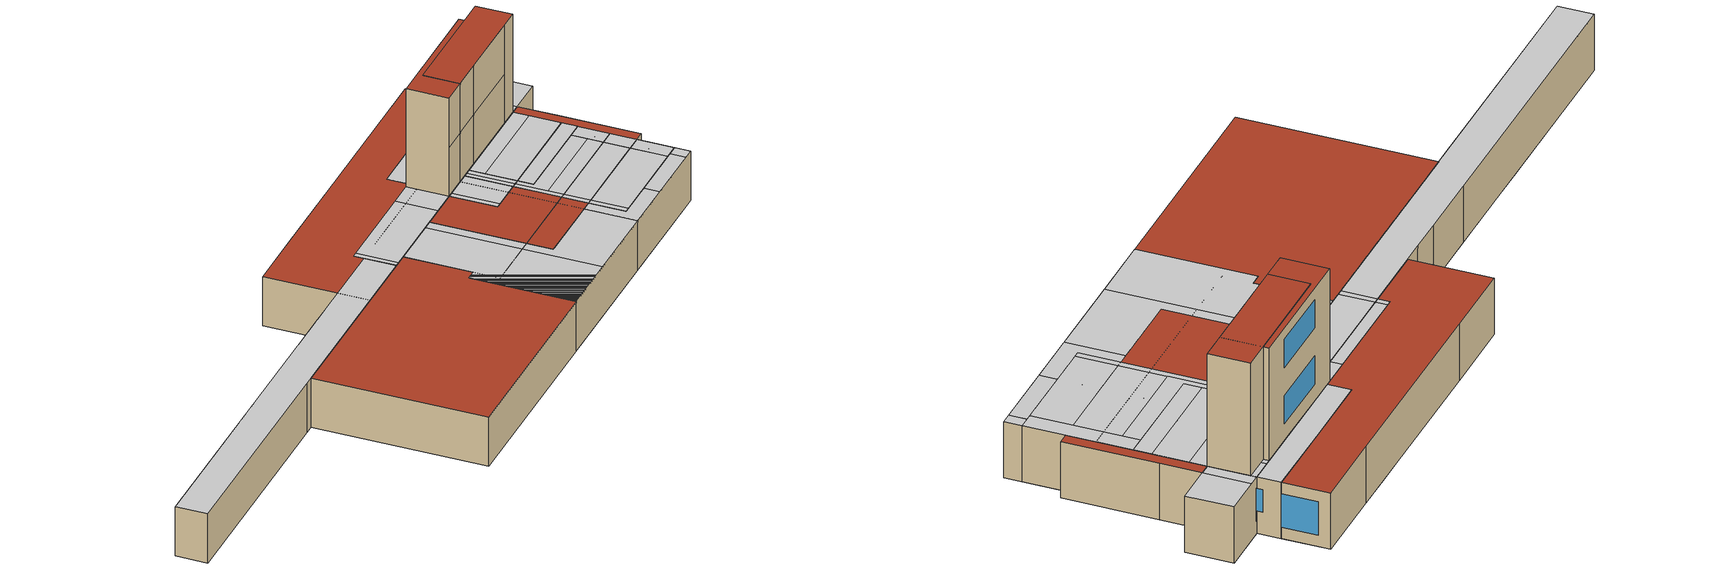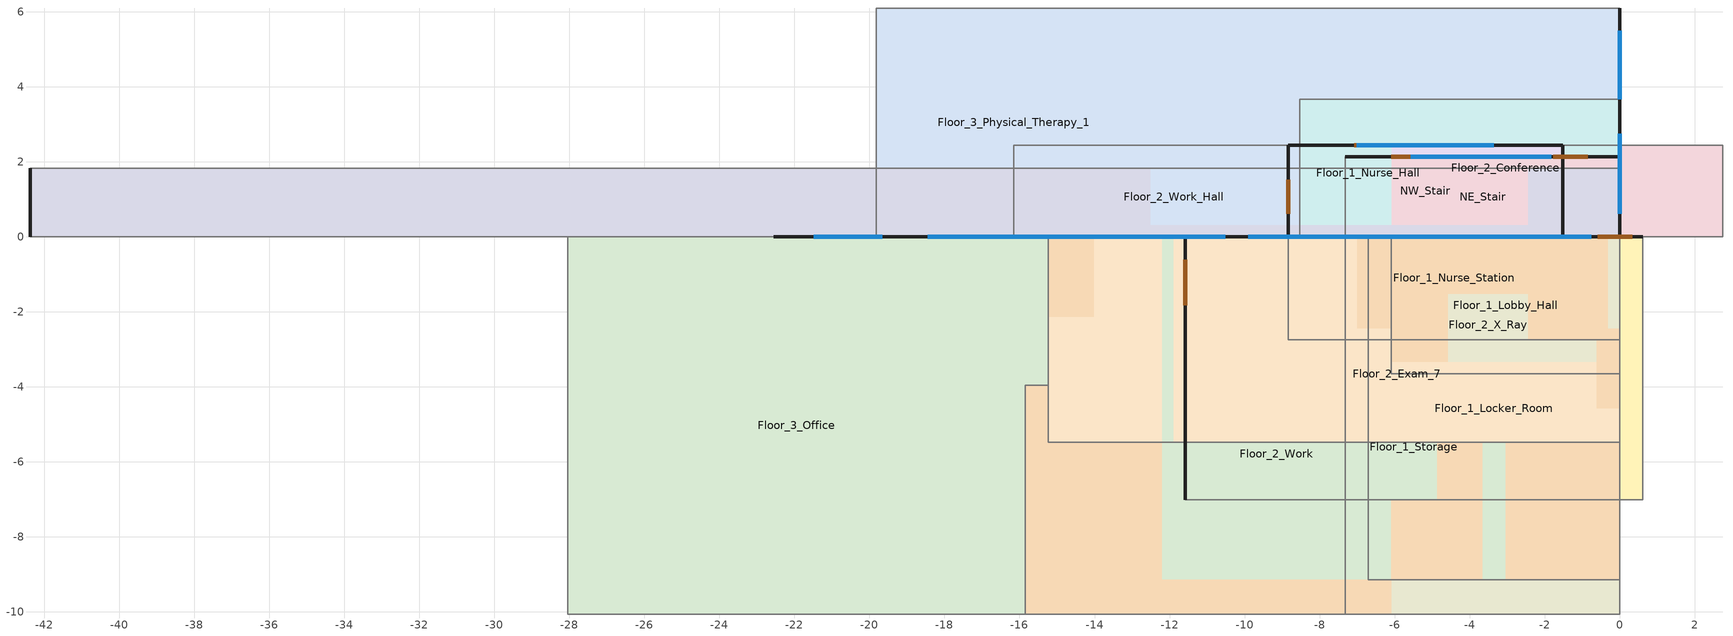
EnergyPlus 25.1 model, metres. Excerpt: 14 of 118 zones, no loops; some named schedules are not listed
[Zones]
Floor_1_Lobby_Hall
 floor adiabatic (IntFloor): 0,0 0,-3.66 -6.1,-3.66 -6.1,0 z0
 wall to Floor_1_Cafe (IntWall_MetalFramed): -6.1,-3.66 0,-3.66 z0:3.05
 wall to Floor_1_Reception (IntWall_MetalFramed): 0,-3.66 0,0 z0:3.05
 wall to Floor_1_MRI_Room (IntWall_MetalFramed): 0,0 -6.1,0 z0:3.05
 wall to Floor_1_Lobby (IntWall_MetalFramed): -6.1,0 -6.1,-3.66 z0:3.05
 ceiling to Floor_2_Reception (IntFloor Reversed): 0,-3.66 0,-2.74 -6.1,-2.74 -6.1,-3.66 z3.05
Floor_1_Locker_Room
 floor ground (Floor1LockerRoomSlab_Ffactor): -6.71,0 0,0 0,-9.14 -6.71,-9.14 z0
 wall outside (ExtWall_MetalFramed_NonRes): 0,0 -6.71,0 z0:3.05
 wall to Floor_1_Procedure_Room (IntWall_MetalFramed): -6.71,0 -6.71,-4.57 z0:3.05
 wall to Floor_1_Locker_Room_Hall (IntWall_MetalFramed): -6.71,-9.14 0,-9.14 z0:3.05
 wall to Floor_1_Lounge (IntWall_MetalFramed): 0,-9.14 0,0 z0:3.05
 wall to Floor_1_Pre_Op_Hall (IntWall_MetalFramed): -6.71,-4.57 -6.71,-9.14 z0:3.05
 window (FixedWindow_NonRes): -1.07,0 -2.9,0 / -3.81,0 -5.64,0 z0.91:2.44
 ceiling to Floor_2_Exam_Hall_5 (IntFloor Reversed): 0,0 -0.91,0 -0.91,-9.14 0,-9.14 z3.05
 ceiling to Floor_2_Exam_8 (IntFloor Reversed): -6.4,0 -6.4,-4.57 -0.91,-4.57 -0.91,0 z3.05
 ceiling to Floor_2_Exam_Hall_6 (IntFloor Reversed): -6.71,-9.14 -6.4,-9.14 -6.4,0 -6.71,0 z3.05
 ceiling to Floor_2_Storage_3 (IntFloor Reversed): -6.4,-4.57 -6.4,-7.01 -0.91,-7.01 -0.91,-4.57 z3.05
 ceiling to Floor_2_Nurse_Station_2 (IntFloor Reversed): -0.91,-9.14 -0.91,-7.01 -6.4,-7.01 -6.4,-9.14 z3.05
Floor_1_Nurse_Hall
 floor adiabatic (IntFloor): -16.15,2.44 2.74,2.44 2.74,0 -16.15,0 z0
 wall to Floor_1_Step_Down (IntWall_MetalFramed): -16.15,0 -13.72,0 z0:3.05
 wall to Floor_1_Soil_Work (IntWall_MetalFramed): 2.74,2.44 -1.83,2.44 z0:3.05
 wall to Floor_1_Pre_Op_Hall (IntWall_MetalFramed): -16.15,2.44 -16.15,0 z0:3.05
 wall to Floor_1_Sterile_Hall (IntWall_MetalFramed): 2.74,0 2.74,2.44 z0:3.05
 wall to Floor_1_Anesthesia (IntWall_MetalFramed): 0,0 2.74,0 z0:3.05
 wall to Floor_1_Nurse_Toilet (IntWall_MetalFramed): -1.83,2.44 -3.66,2.44 z0:3.05
 wall to Floor_1_PACU (IntWall_MetalFramed): -3.66,2.44 -7.32,2.44 z0:3.05
 wall to Floor_1_Nurse_Station (IntWall_MetalFramed): -7.32,2.44 -16.15,2.44 z0:3.05
 wall to Floor_1_Recovery_Room (IntWall_MetalFramed): -13.72,0 0,0 z0:3.05
 ceiling to Floor_2_Exam_Hall_1 (IntFloor Reversed): -16.15,0 -15.85,0 -15.85,2.44 -16.15,2.44 z3.05
 ceiling to Floor_2_Exam_2 (IntFloor Reversed): -10.36,0 -10.36,2.44 -15.85,2.44 -15.85,0 z3.05
 ceiling to Floor_2_Exam_3 (IntFloor Reversed): -8.53,0 -1.22,0 -1.22,2.44 -8.53,2.44 z3.05
 ceiling to Floor_2_Exam_Hall_2 (IntFloor Reversed): -10.36,0 -8.53,0 -8.53,2.44 -10.36,2.44 z3.05
 ceiling to Floor_2_Exam_Hall_3 (IntFloor Reversed): 0.61,0 0.61,2.44 -1.22,2.44 -1.22,0 z3.05
 ceiling to Floor_2_Storage_1 (IntFloor Reversed): 2.74,2.44 0.61,2.44 0.61,0 2.74,0 z3.05
Floor_1_Nurse_Station
 floor adiabatic (IntFloor): -8.84,-2.74 -8.84,0 0,0 0,-2.74 z0
 wall to Floor_1_Pre_Op_Hall (IntWall_MetalFramed): -8.84,0 -8.84,-2.74 z0:3.05
 wall to Floor_1_PACU (IntWall_MetalFramed): 0,-2.74 0,0 z0:3.05
 wall to Floor_1_Clean (IntWall_MetalFramed): 0,0 -2.74,0 z0:3.05
 wall to Floor_1_Pre_Op_Room_2 (IntWall_MetalFramed): -4.88,0 -8.84,0 z0:3.05
 wall to Floor_1_Nourishment (IntWall_MetalFramed): -2.74,0 -4.88,0 z0:3.05
 ceiling to Floor_2_Exam_Hall_1 (IntFloor Reversed): -8.84,-2.74 -8.53,-2.74 -8.53,0 -8.84,0 z3.05
 ceiling to Floor_2_Exam_2 (IntFloor Reversed): -8.53,-2.74 -3.05,-2.74 -3.05,0 -8.53,0 z3.05
 ceiling to Floor_2_Exam_3 (IntFloor Reversed): 0,0 -1.22,0 -1.22,-2.74 0,-2.74 z3.05
 ceiling to Floor_2_Exam_Hall_2 (IntFloor Reversed): -3.05,-2.74 -1.22,-2.74 -1.22,0 -3.05,0 z3.05
Floor_1_Storage
 floor ground (Floor1StorageSlab_Ffactor): -11.58,0 0.61,0 0.61,-7.01 -11.58,-7.01 z0
 wall outside (ExtWall_MetalFramed_NonRes): 0.61,0 -11.58,0 -11.58,-7.01 z0:3.05
 wall to Floor_1_Utility_Hall (IntWall_MetalFramed): 0.61,-7.01 0.61,-2.13 z0:3.05
 wall to Floor_1_Lounge (IntWall_MetalFramed): -11.58,-7.01 -7.92,-7.01 z0:3.05
 wall to Floor_1_Med_Gas (IntWall_MetalFramed): 0.61,-2.13 0.61,0 z0:3.05
 wall to Floor_1_Bio_Haz (IntWall_MetalFramed): -1.52,-7.01 0.61,-7.01 z0:3.05
 wall to Floor_1_Soil_Hold (IntWall_MetalFramed): -3.66,-7.01 -1.52,-7.01 z0:3.05
 wall to Floor_1_IT_Room (IntWall_MetalFramed): -7.92,-7.01 -3.66,-7.01 z0:3.05
 window (FixedWindow_NonRes): -1.07,0 -2.9,0 / -4.57,0 -6.4,0 / -8.08,0 -9.91,0 z0.91:2.44
 door (Swinging Door_con): -11.58,-0.61 -11.58,-1.83 z0:2.44; 0.33,0 -0.58,0 / -3.25,0 -4.17,0 / -6.84,0 -7.76,0 z0:2.13
 roof outside (FlatRoof_WoodFramingAndOther_NonRes): 0.61,0 -11.58,0 -11.58,-7.01 0.61,-7.01 z3.05
Floor_2_Conference
 floor to Floor_1_Sterile_Hall (IntFloor): -8.53,3.66 -6.1,3.66 -6.1,0 -8.53,0 z0
 floor to Floor_1_Operating_Room_1 (IntFloor): -6.1,0 -6.1,3.66 0,3.66 0,0 z0
 wall outside (ExtWall_MetalFramed_NonRes): -8.53,0 0,0 0,3.66 z0:3.05
 wall to Floor_2_Office (IntWall_MetalFramed): 0,3.66 -4.27,3.66 z0:3.05
 wall to Floor_2_Exam_4 (IntWall_MetalFramed): -8.53,3.66 -8.53,0 z0:3.05
 wall to Floor_2_Office_Hall (IntWall_MetalFramed): -4.27,3.66 -6.1,3.66 z0:3.05
 wall to Floor_2_Conference_Toilet (IntWall_MetalFramed): -6.1,3.66 -8.53,3.66 z0:3.05
 window (FixedWindow_NonRes): 0,0.91 0,2.74 / -7.01,0 -1.52,0 z1.22:2.44
Floor_2_Exam_7
 floor to Floor_1_IT_Room (IntFloor): -0.3,0 -0.3,-2.44 -4.57,-2.44 -4.57,0 z0
 floor to Floor_1_Soil_Hold (IntFloor): 0,0 0,-2.44 -0.3,-2.44 -0.3,0 z0
 floor to Floor_1_Operating_Room_3 (IntFloor): 0,-9.14 -4.57,-9.14 -4.57,-3.96 0,-3.96 z0
 floor to Floor_1_IT_Hall (IntFloor): -4.57,-2.44 0,-2.44 0,-3.96 -4.57,-3.96 z0
 floor to Floor_1_Lounge (IntFloor): -4.57,0 -4.57,-9.14 -7.32,-9.14 -7.32,0 z0
 floor to Floor_1_Locker_Room_Hall (IntFloor): -7.32,-10.06 -7.32,-9.14 0,-9.14 0,-10.06 z0
 wall outside (ExtWall_MetalFramed_NonRes): 0,0 -7.32,0 z0:3.05
 wall to Floor_2_Exam_Hall_5 (IntWall_MetalFramed): -7.32,0 -7.32,-10.06 z0:3.05
 wall to Floor_2_Exam_Hall_4 (IntWall_MetalFramed): 0,-10.06 0,0 z0:3.05
 wall to Floor_2_Work_Hall (IntWall_MetalFramed): -7.32,-10.06 0,-10.06 z0:3.05
 window (FixedWindow_NonRes): -1.22,0 -3.05,0 / -4.27,0 -6.1,0 z0.91:2.44
 ceiling to Floor_3_Lounge (IntFloor Reversed): -0.61,0 -0.61,-10.06 0,-10.06 0,0 z3.05
 ceiling to Floor_3_Lounge_Toilet (IntFloor Reversed): -4.27,-4.88 -0.61,-4.88 -0.61,0 -4.27,0 z3.05
 ceiling to Floor_3_Locker (IntFloor Reversed): -4.27,-7.92 -0.61,-7.92 -0.61,-4.88 -4.27,-4.88 z3.05
 ceiling to Floor_3_Storage_2 (IntFloor Reversed): -0.61,-10.06 -0.61,-7.92 -4.27,-7.92 -4.27,-10.06 z3.05
Floor_2_Work
 floor to Floor_1_Elevator_Pump_Room (IntFloor): -15.24,0 -14.02,0 -14.02,-2.13 -15.24,-2.13 z0
 floor to Floor_1_MRI_Toilet (IntFloor): -2.44,-2.74 -2.44,0 -0.61,0 -0.61,-2.74 z0
 floor to Floor_1_Lobby (IntFloor): -14.02,0 -11.58,0 -11.58,-2.44 -12.19,-2.44 -12.19,-10.06 -15.85,-10.06 -15.85,-3.96 -15.24,-3.96 -15.24,-2.13 -14.02,-2.13 z0
 floor to Floor_1_MRI_Control_Room (IntFloor): -5.18,0 -5.18,-2.44 -11.58,-2.44 -11.58,0 z0
 floor to Floor_1_MRI_Hall (IntFloor): -2.44,-2.74 -0.61,-2.74 -0.61,-4.57 -6.1,-4.57 -6.1,-2.44 -5.18,-2.44 -5.18,-1.52 -2.44,-1.52 z0
 floor to Floor_1_Lobby_Hall (IntFloor): -12.19,-10.06 -12.19,-9.14 -6.1,-9.14 -6.1,-10.06 z0
 floor to Floor_1_Reception (IntFloor): -6.1,-4.57 -3.66,-4.57 -3.66,-10.06 -6.1,-10.06 z0
 floor to Floor_1_MRI_Room (IntFloor): -6.1,-2.44 -6.1,-9.14 -12.19,-9.14 -12.19,-2.44 z0
 floor to Floor_1_Procedure_Room (IntFloor): 0,0 0,-4.57 -0.61,-4.57 -0.61,0 z0
 floor to Floor_1_Office (IntFloor): -3.66,-4.57 0,-4.57 0,-10.06 -3.66,-10.06 z0
 floor to Floor_1_Dressing_Room (IntFloor): -5.18,0 -2.44,0 -2.44,-1.52 -5.18,-1.52 z0
 wall outside (ExtWall_MetalFramed_NonRes): 0,0 -6.71,0 / -14.02,0 -15.24,0 z0:3.05
 wall to Floor_2_Exam_9 (IntWall_MetalFramed): 0,-10.06 0,0 z0:3.05
 wall to Floor_2_Work_Toilet (IntWall_MetalFramed): -15.24,-2.13 -15.24,-3.96 -15.85,-3.96 z0:3.05
 wall to NW_Elevator (IntWall_MetalFramed): -15.85,-3.96 -15.85,-10.06 z0:3.05
 wall to Floor_2_Work_Hall (IntWall_MetalFramed): -15.85,-10.06 0,-10.06 z0:3.05
 wall to Floor_2_Janitor (IntWall_MetalFramed): -15.24,0 -15.24,-2.13 z0:3.05
 wall to NW_Stair (IntWall_MetalFramed): -6.71,0 -14.02,0 z0:3.05
 window (FixedWindow_NonRes): -0.76,0 -2.59,0 / -3.81,0 -5.64,0 z0.91:2.44
 ceiling to Floor_3_Elevator_Hall (IntFloor Reversed): -15.85,-10.06 -12.19,-10.06 -12.19,0 -15.24,0 -15.24,-3.96 -15.85,-3.96 z3.05
Floor_2_Work_Hall
 floor to Floor_1_Reception (IntFloor): -30.18,0.3 -28.65,0.3 -28.65,0 -32.61,0 -32.61,1.83 -30.18,1.83 z0
 floor to Floor_1_Lobby (IntFloor): -42.37,1.83 -38.71,1.83 -38.71,0 -42.37,0 z0
 floor to Floor_1_Lobby_Hall (IntFloor): -38.71,1.83 -32.61,1.83 -32.61,0 -38.71,0 z0
 floor to Floor_1_Pre_Op_Room_2 (IntFloor): -21.34,0 -21.34,0.3 -17.37,0.3 -17.37,0 z0
 floor to Floor_1_Office (IntFloor): -23.77,1.83 -23.77,0.3 -30.18,0.3 -30.18,1.83 z0
 floor to Floor_1_Pre_Op_Hall (IntFloor): -23.77,1.83 -21.34,1.83 -21.34,0 -23.77,0 z0
 floor to Floor_1_Nourishment (IntFloor): -17.37,0 -17.37,0.3 -15.24,0.3 -15.24,0 z0
 floor to Floor_1_Sterile_Hall (IntFloor): -2.44,0 -2.44,1.83 0,1.83 0,0 z0
 floor to Floor_1_Nurse_Janitor (IntFloor): -15.24,0 -15.24,0.3 -12.5,0.3 -12.5,0 z0
 floor to Floor_1_Sterile_Storage (IntFloor): -12.5,0 -12.5,0.3 -2.44,0.3 -2.44,0 z0
 floor to Floor_1_Locker_Room_Hall (IntFloor): -21.34,1.83 -2.44,1.83 -2.44,0.3 -21.34,0.3 z0
 floor to Floor_1_Reception_Hall (IntFloor): -28.65,0 -28.65,0.3 -23.77,0.3 -23.77,0 z0
 wall outside (ExtWall_MetalFramed_NonRes): -42.37,1.83 -42.37,0 z0:3.05
 wall to Floor_2_Office_Hall (IntWall_MetalFramed): 0,0 0,1.83 z0:3.05
 wall to Floor_2_Reception (IntWall_MetalFramed): -42.37,0 -28.65,0 z0:3.05
 wall to Floor_2_Nurse_Station_1 (IntWall_MetalFramed): 0,1.83 -4.57,1.83 z0:3.05
 wall to Floor_2_Reception_Toilet (IntWall_MetalFramed): -28.65,0 -26.52,0 z0:3.05
 wall to Floor_2_Scheduling_2 (IntWall_MetalFramed): -26.52,0 -20.73,0 z0:3.05
 wall to Floor_2_X_Ray (IntWall_MetalFramed): -20.73,0 -5.49,0 z0:3.05
 wall to Floor_2_Scheduling_1 (IntWall_MetalFramed): -5.49,0 0,0 z0:3.05
 wall to Floor_2_Exam_Hall_5 (IntWall_MetalFramed): -13.72,1.83 -15.54,1.83 z0:3.05
 wall to Floor_2_Exam_Hall_4 (IntWall_MetalFramed): -4.57,1.83 -6.4,1.83 z0:3.05
 wall to Floor_2_Exam_Hall_6 (IntWall_MetalFramed): -21.03,1.83 -22.86,1.83 z0:3.05
 wall to Floor_2_Exam_9 (IntWall_MetalFramed): -22.86,1.83 -26.52,1.83 z0:3.05
 wall to Floor_2_Nurse_Station_2 (IntWall_MetalFramed): -15.54,1.83 -21.03,1.83 z0:3.05
 ceiling to Floor_3_Office_Hall (IntFloor Reversed): 0,0 0,1.83 -42.37,1.83 -42.37,0 z3.05
Floor_2_X_Ray
 floor to Floor_1_Nourishment (IntFloor): -11.89,0 -9.75,0 -9.75,-5.49 -11.89,-5.49 z0
 floor to Floor_1_Pre_Op_Room_2 (IntFloor): -15.24,0 -11.89,0 -11.89,-5.49 -15.24,-5.49 z0
 floor to Floor_1_Soil (IntFloor): -4.27,-5.49 -4.27,-3.35 -1.52,-3.35 -1.52,-5.49 z0
 floor to Floor_1_Clean (IntFloor): -9.75,-5.49 -9.75,-3.35 -7.01,-3.35 -7.01,-5.49 z0
 floor to Floor_1_Humid (IntFloor): -9.75,-3.35 -9.75,-1.52 -7.01,-1.52 -7.01,-3.35 z0
 floor to Floor_1_Dictation (IntFloor): -7.01,-5.49 -7.01,-3.35 -4.27,-3.35 -4.27,-5.49 z0
 floor to Floor_1_Nurse_Janitor (IntFloor): -9.75,0 -7.01,0 -7.01,-1.52 -9.75,-1.52 z0
 floor to Floor_1_Clean_Work (IntFloor): -1.52,-5.49 -1.52,-3.35 0,-3.35 0,-5.49 z0
 floor to Floor_1_Sterile_Storage (IntFloor): 0,0 0,-3.35 -7.01,-3.35 -7.01,0 z0
 wall to Floor_2_Reception_Hall (IntWall_MetalFramed): -15.24,-5.49 0,-5.49 z0:3.05
 wall to Floor_2_Scheduling_1 (IntWall_MetalFramed): 0,-5.49 0,0 z0:3.05
 wall to Floor_2_Scheduling_2 (IntWall_MetalFramed): -15.24,0 -15.24,-5.49 z0:3.05
 ceiling to Floor_3_Undeveloped_1 (IntFloor Reversed): -15.24,-5.49 -8.23,-5.49 -8.23,0 -15.24,0 z3.05
 ceiling to Floor_3_Dressing_Room (IntFloor Reversed): 0,-5.49 0,-3.66 -2.13,-3.66 -2.13,-5.49 z3.05
 ceiling to Floor_3_Physical_Therapy_Toilet (IntFloor Reversed): -2.13,0 -2.13,-3.66 0,-3.66 0,0 z3.05
 ceiling to Floor_3_Treatment (IntFloor Reversed): -8.23,-5.49 -3.96,-5.49 -3.96,0 -8.23,0 z3.05
 ceiling to Floor_3_Humid (IntFloor Reversed): -2.13,0 -3.96,0 -3.96,-5.49 -2.13,-5.49 z3.05
Floor_3_Office
 floor to Floor_2_Exam_7 (IntFloor): 0,-10.06 -3.05,-10.06 -3.05,0 0,0 z0
 floor to Floor_2_Exam_Hall_5 (IntFloor): -3.05,-10.06 -4.88,-10.06 -4.88,0 -3.05,0 z0
 floor to Floor_2_Exam_8 (IntFloor): -4.88,0 -4.88,-4.57 -10.36,-4.57 -10.36,0 z0
 floor to Floor_2_Storage_3 (IntFloor): -4.88,-4.57 -4.88,-7.01 -10.36,-7.01 -10.36,-4.57 z0
 floor to Floor_2_Exam_Hall_6 (IntFloor): -10.36,0 -10.36,-10.06 -12.19,-10.06 -12.19,0 z0
 floor to Floor_2_Nurse_Station_2 (IntFloor): -4.88,-10.06 -10.36,-10.06 -10.36,-7.01 -4.88,-7.01 z0
 floor to Floor_2_Exam_9 (IntFloor): -12.19,-10.06 -15.85,-10.06 -15.85,0 -12.19,0 z0
 floor to Floor_2_Work (IntFloor): -15.85,0 -15.85,-10.06 -28.04,-10.06 -28.04,0 z0
 wall outside (ExtWall_MetalFramed_NonRes): 0,0 -22.56,0 z0:3.05
 wall to Floor_3_Office_Hall (IntWall_MetalFramed): -28.04,-10.06 0,-10.06 z0:3.05
 wall to Floor_3_Storage_2 (IntWall_MetalFramed): 0,-10.06 0,-7.92 z0:3.05
 wall to Floor_3_Elevator_Hall (IntWall_MetalFramed): -28.04,0 -28.04,-10.06 z0:3.05
 wall to NW_Stair (IntWall_MetalFramed): -22.56,0 -28.04,0 z0:3.05
 wall to Floor_3_Lounge_Toilet (IntWall_MetalFramed): 0,-4.88 0,0 z0:3.05
 wall to Floor_3_Locker (IntWall_MetalFramed): 0,-7.92 0,-4.88 z0:3.05
 window (FixedWindow_NonRes): -4.42,0 -6.25,0 / -19.66,0 -21.49,0 / -7.47,0 -9.3,0 / -10.52,0 -12.34,0 / -13.56,0 -15.39,0 / -16.61,0 -18.44,0 / -1.37,0 -3.2,0 z0.91:2.44
 roof outside (FlatRoof_WoodFramingAndOther_NonRes): -28.04,0 -28.04,-10.06 0,-10.06 0,0 z3.05
Floor_3_Physical_Therapy_1
 floor to Floor_2_Office (IntFloor): 0,3.66 -4.27,3.66 -4.27,6.1 0,6.1 z0
 floor to Floor_2_Conference (IntFloor): 0,0 -8.53,0 -8.53,3.66 0,3.66 z0
 floor to Floor_2_Conference_Toilet (IntFloor): -6.1,3.66 -8.53,3.66 -8.53,6.1 -6.1,6.1 z0
 floor to Floor_2_Office_Hall (IntFloor): -4.27,3.66 -6.1,3.66 -6.1,6.1 -4.27,6.1 z0
 floor to Floor_2_Exam_3 (IntFloor): -19.81,6.1 -12.5,6.1 -12.5,0 -19.81,0 z0
 floor to Floor_2_Exam_4 (IntFloor): -8.53,0 -10.67,0 -10.67,3.66 -8.53,3.66 z0
 floor to Floor_2_Storage_1 (IntFloor): -8.53,3.66 -10.67,3.66 -10.67,6.1 -8.53,6.1 z0
 floor to Floor_2_Exam_Hall_3 (IntFloor): -10.67,0 -12.5,0 -12.5,6.1 -10.67,6.1 z0
 wall outside (ExtWall_MetalFramed_NonRes): -19.81,0 0,0 0,6.1 z0:3.05
 wall to Floor_3_Undeveloped_1 (IntWall_MetalFramed): -19.81,6.1 -19.81,0 z0:3.05
 wall to Floor_3_Work (IntWall_MetalFramed): 0,6.1 -4.27,6.1 z0:3.05
 wall to Floor_3_Physical_Therapy_2 (IntWall_MetalFramed): -4.27,6.1 -15.54,6.1 z0:3.05
 wall to Floor_3_Treatment (IntWall_MetalFramed): -15.54,6.1 -19.81,6.1 z0:3.05
 window (FixedWindow_NonRes): 0,0.61 0,2.44 / 0,3.66 0,5.49 / -18.29,0 -15.24,0 / -13.72,0 -10.67,0 / -9.14,0 -6.1,0 / -4.57,0 -1.52,0 z0.61:2.44
 roof outside (FlatRoof_WoodFramingAndOther_NonRes): -19.81,6.1 -19.81,0 0,0 0,6.1 z3.05
NE_Stair
 floor ground (NEStairSlab_Ffactor): 0,2.13 0,0 -7.32,0 -7.32,2.13 z0
 wall outside (ExtWall_MetalFramed_NonRes): -1.22,0 0,0 0,2.13 -7.32,2.13 z0:9.14
 wall to Floor_1_Utility_Hall (IntWall_MetalFramed): -7.32,2.13 -7.32,0 z0:3.05
 wall to Floor_2_Office_Hall (IntWall_MetalFramed): -7.32,0 -5.49,0 z3.05:6.1
 wall to Floor_1_Utility_Room (IntWall_MetalFramed): -7.32,0 -1.22,0 z0:3.05
 wall to Floor_2_Exam_5 (IntWall_MetalFramed): -5.49,0 -1.22,0 z3.05:6.1
 wall to Floor_3_Mechanical_Hall (IntWall_MetalFramed): -7.32,0 -5.49,0 z6.1:9.14
 wall to Floor_2_Exam_6 (IntWall_MetalFramed): -7.32,2.13 -7.32,0 z3.05:6.1
 wall to Floor_3_Mechanical (IntWall_MetalFramed): -5.49,0 -1.22,0 z6.1:9.14
 wall to Floor_3_Lounge (IntWall_MetalFramed): -7.32,2.13 -7.32,0 z6.1:9.14
 window (FixedWindow_NonRes): 0,0.76 0,1.37 z1.22:2.44; -1.83,2.13 -5.57,2.13 z7.01:8.53; -1.83,2.13 -5.49,2.13 z3.96:5.49
 door (Swinging Door_con): -5.18,2.13 -6.1,2.13 / -0.85,2.13 -1.77,2.13 z0:2.13
 roof outside (FlatRoof_WoodFramingAndOther_NonRes): 0,0 0,2.13 -7.32,2.13 -7.32,0 z9.14
NW_Stair
 floor ground (NWStairSlab_Ffactor): -8.84,2.44 -1.52,2.44 -1.52,0 -8.84,0 z0
 wall outside (ExtWall_MetalFramed_NonRes): -1.52,0 -1.52,2.44 -8.84,2.44 -8.84,0 z0:9.14
 wall to Floor_1_Lobby (IntWall_MetalFramed): -8.84,0 -6.4,0 z0:3.05
 wall to Floor_1_MRI_Control_Room (IntWall_MetalFramed): -6.4,0 -1.52,0 z0:3.05
 wall to Floor_3_Elevator_Hall (IntWall_MetalFramed): -8.84,0 -7.01,0 z6.1:9.14
 window (FixedWindow_NonRes): -3.35,2.44 -7.01,2.44 z3.96:5.49; -3.35,2.44 -7.01,2.44 z7.01:8.53
 door (Swinging Door_con): -8.84,1.52 -8.84,0.61 / -6.17,2.44 -7.08,2.44 z0:2.13
 roof outside (FlatRoof_WoodFramingAndOther_NonRes): -1.52,2.44 -8.84,2.44 -8.84,0 -1.52,0 z9.14
[Building]
Outpatient: North Axis {deg}=0; Loads Convergence Tolerance Value {W}=0.5; Temperature Convergence Tolerance Value {deltaC}=0.5; Solar Distribution=FullExterior; Maximum Number of Warmup Days=50
[Site:Location]
OAKLAND INTL: Latitude {deg}=38.58; Longitude {deg}=-121.49; Time Zone {hr}=-8; Elevation {m}=2.4384
[SizingPeriod:DesignDay] Day of Month=21; Day Type=SummerDesignDay; Dry-Bulb Temperature Range Modifier Type=DefaultMultipliers; Humidity Condition Type=WetBulb; Barometric Pressure {Pa}=101284; Wind Speed {m/s}=3; Wind Direction {deg}=310; Rain Indicator=No; Snow Indicator=No; Daylight Saving Time Indicator=No; Solar Model Indicator=ASHRAETau
Name | Month | Maximum Dry-Bulb Temperature {C} | Daily Dry-Bulb Temperature Range {deltaC} | Wetbulb or DewPoint at Maximum Dry-Bulb {C} | ASHRAE Clear Sky Optical Depth for Beam Irradiance (taub) | ASHRAE Clear Sky Optical Depth for Diffuse Irradiance (taud)
OAKLAND INTL  August .4% Condns DB=>MCWB | 8 | 30.3 | 7.8 | 19 | 0.349 | 2.465
OAKLAND INTL  July .4% Condns DB=>MCWB | 7 | 28.9 | 7.7 | 19.3 | 0.369 | 2.413
OAKLAND INTL  June .4% Condns DB=>MCWB | 6 | 31.1 | 8.3 | 18.5 | 0.36 | 2.435
OAKLAND INTL  November .4% Condns DB=>MCWB | 11 | 23.4 | 8.3 | 15 | 0.324 | 2.548
[Site:WaterMainsTemperature]
Calculation Method=Schedule; Temperature Schedule=WaterMainCZ03
[Material]
Name | Roughness | Thickness {m} | Conductivity {W/m-K} | Density {kg/m3} | Specific Heat {J/kg-K} | Thermal Absorptance | Solar Absorptance | Visible Absorptance
Air - Metal Wall Framing - 16 or 24 in. OC | Smooth | 0.1397 | 1.22017 | 1.28148 | 1004.832 | 0.9 | 0.7 | 0.7
ExtWall_MetalFramed_NonRes Insulation | Smooth | 0.0478028 | 0.0230188 | 16.0185 | 1130.436 | 0.9 | 0.7 | 0.7
Gypsum Board - 5/8 in. | MediumRough | 0.016002 | 0.158656 | 640.739 | 1130.436 | 0.9 | 0.7 | 0.8
Metal Standing Seam - 1/16 in. | Smooth | 0.0015875 | 15.363 | 7820.53 | 502.416 | 0.85 | 0.92 | 0.85
Stucco - 7/8 in. | MediumRough | 0.022352 | 0.700948 | 1855.1 | 837.36 | 0.9 | 0.7 | 0.8
Concrete - 140 lb/ft3 - 4 in. | MediumRough | 0.1016 | 1.9514 | 2239.06 | 921.096 | 0.9 | 0.7 | 0.8
Carpet - 3/4 in. | Smooth | 0.01905 | 0.0455183 | 288.332 | 1381.644 | 0.9 | 0.7 | 0.8
Metal Deck - 1/16 in. | MediumRough | 0.0015875 | 45.3452 | 7820.53 | 502.416 | 0.9 | 0.7 | 0.8
Built-up roofing | Rough | 0.0002413 | 0.023072 | 17940.7 | 6.10864e+06 | 0.9 | 0.7 | 0.8
FlatRoof_WoodFramingAndOther_NonRes Insulation | Smooth | 0.0991616 | 0.0230188 | 16.0185 | 1130.436 | 0.9 | 0.7 | 0.8
[Material:NoMass]
Opaque Door panel_con: Roughness=MediumRough; Thermal Resistance {m2-K/W}=0.475973; Thermal Absorptance=0.9; Solar Absorptance=0.7; Visible Absorptance=0.7
[WindowMaterial:SimpleGlazingSystem]
FixedWindow_NonRes Material: U-Factor {W/m2-K}=2.04417; Solar Heat Gain Coefficient=0.25; Visible Transmittance=0.42
[Construction]
FixedWindow_NonRes: FixedWindow_NonRes Material
IntWall_MetalFramed: Gypsum Board - 5/8 in., Air - Metal Wall Framing - 16 or 24 in. OC, Gypsum Board - 5/8 in.
ExtWall_MetalFramed_NonRes: Stucco - 7/8 in., ExtWall_MetalFramed_NonRes Insulation, Air - Metal Wall Framing - 16 or 24 in. OC, Gypsum Board - 5/8 in.
IntFloor: Metal Deck - 1/16 in., Concrete - 140 lb/ft3 - 4 in., Carpet - 3/4 in.
FlatRoof_WoodFramingAndOther_NonRes: Built-up roofing, Metal Standing Seam - 1/16 in., FlatRoof_WoodFramingAndOther_NonRes Insulation, Gypsum Board - 5/8 in.
IntFloor Reversed: Carpet - 3/4 in., Concrete - 140 lb/ft3 - 4 in., Metal Deck - 1/16 in.
Swinging Door_con: Opaque Door panel_con
[Construction:FfactorGroundFloor] F-Factor {W/m-K}=1.26363
Name | Area {m2} | PerimeterExposed {m}
Floor1LockerRoomSlab_Ffactor | 61.316 | 6.7056
Floor1StorageSlab_Ffactor | 85.4708 | 19.2024
NEStairSlab_Ffactor | 15.6077 | 10.668
NWStairSlab_Ffactor | 17.8374 | 12.192
[InternalMass] Construction=IntWall_MetalFramed
Name | Zone or ZoneList | Surface Area {m2}
Floor 1 Lobby Hall_InternalMass_1 | Floor_1_Lobby_Hall | 44.5935
Floor 1 Locker Room_InternalMass_1 | Floor_1_Locker_Room | 122.632
Floor 1 Nurse Hall_InternalMass_1 | Floor_1_Nurse_Hall | 92.1598
Floor 1 Nurse Station_InternalMass_1 | Floor_1_Nurse_Station | 48.4954
Floor 1 Storage_InternalMass_1 | Floor_1_Storage | 170.9416
Floor 2 Conference_InternalMass_1 | Floor_2_Conference | 62.4308
Floor 2 Exam 7_InternalMass_1 | Floor_2_Exam_7 | 147.1584
Floor 2 Work_InternalMass_1 | Floor_2_Work | 259.3853
Floor 2 Work Hall_InternalMass_1 | Floor_2_Work_Hall | 154.9623
Floor 2 X-Ray_InternalMass_1 | Floor_2_X_Ray | 167.2255
Floor 3 Office_InternalMass_1 | Floor_3_Office | 564.1073
Floor 3 Physical Therapy 1_InternalMass_1 | Floor_3_Physical_Therapy_1 | 241.5479
NE Stair_InternalMass_1 | NE_Stair | 31.2154
NW Stair_InternalMass_1 | NW_Stair | 35.6748
[Daylighting:Controls] Lighting Control Type=Continuousoff; Minimum Input Power Fraction for Continuous or ContinuousOff Dimming Control=0.2; Minimum Light Output Fraction for Continuous or ContinuousOff Dimming Control=0.2; Number of Stepped Control Steps=1; Probability Lighting will be Reset When Needed in Manual Stepped Control=1; Glare Calculation Azimuth Angle of View Direction Clockwise from Zone y-Axis {deg}=0; Maximum Allowable Discomfort Glare Index=22; Illuminance Setpoint at Reference Point 1 {lux}=323; Illuminance Setpoint at Reference Point 2 {lux}=323
Name | Zone or Space | Glare Calculation Daylighting Reference Point | Daylighting Reference Point 1 | Fraction of Lights Controlled by Reference Point 1 | Daylighting Reference Point 2 | Fraction of Lights Controlled by Reference Point 2
Floor 3 Office_DaylCtrl | Floor_3_Office | Floor 3 Office_DaylRefPt1 | Floor 3 Office_DaylRefPt1 | 0.19 | Floor 3 Office_DaylRefPt2 | 0.19
Floor 2 Conference_DaylCtrl | Floor_2_Conference | Floor 2 Conference_DaylRefPt1 | Floor 2 Conference_DaylRefPt1 | 0.67 | Floor 2 Conference_DaylRefPt2 | 0.33
[Zone] Type=1; Multiplier=1; Ceiling Height {m}=autocalculate; Volume {m3}=autocalculate; Part of Total Floor Area=Yes
Name | Floor Area {m2}
Floor_2_Exam_7 | 73.5792
Floor_1_Lobby_Hall | 22.29672
Floor_1_Nurse_Hall | 46.0799
Floor_2_Work_Hall | 77.4811
Floor_1_Locker_Room | 61.316
Floor_2_X_Ray | 83.6127
Floor_1_Storage | 85.47076
Floor_1_Nurse_Station | 24.2477
Floor_2_Work | 157.006
Floor_3_Office | 282.054
Floor_2_Conference | 31.2154
Floor_3_Physical_Therapy_1 | 120.7739
NE_Stair | 15.6077
NW_Stair | 17.8374
[ZoneList]
ZL_Healthcare_Facility_and_Hospitals_Exam_Treatment_Room: Floor_1_Anesthesia, Floor_1_Procedure_Room, Floor_2_Exam_1, Floor_2_Exam_2, Floor_2_Exam_3, Floor_2_Exam_4, Floor_2_Exam_5, Floor_2_Exam_6, Floor_2_Exam_7, Floor_2_Exam_8, Floor_2_Exam_9, Floor_3_Treatment
ZL_Healthcare_Facility_and_Hospitals_Medical_Supply_Room: Floor_1_Bio_Haz, Floor_1_Clean, Floor_1_Clean_Work, Floor_1_Med_Gas, Floor_1_Soil, Floor_1_Soil_Hold, Floor_1_Soil_Work
ZL_Office_Area_SmallerThan250_square_feet: Floor_1_Dictation, Floor_1_Dressing_Room, Floor_1_Humid, Floor_1_IT_Room, Floor_1_Scheduling, Floor_2_Dictation, Floor_3_Dressing_Room, Floor_3_Humid
ZL_Electrical_Mechanical_Telephone_Rooms: Floor_1_Electrical_Room, Floor_1_Elevator_Pump_Room, Floor_3_Mechanical
ZL_Corridor_Area: Floor_1_IT_Hall, Floor_1_Lobby_Hall, Floor_1_Locker_Room_Hall, Floor_1_MRI_Hall, Floor_1_Nurse_Hall, Floor_1_Pre_Op_Hall, Floor_1_Reception_Hall, Floor_1_Scrub, Floor_1_Sterile_Hall, Floor_1_Sub_Sterile, Floor_1_Utility_Hall, Floor_1_Vestibule, Floor_2_Exam_Hall_1, Floor_2_Exam_Hall_2, Floor_2_Exam_Hall_3, Floor_2_Exam_Hall_4, Floor_2_Exam_Hall_5, Floor_2_Exam_Hall_6, Floor_2_Office_Hall, Floor_2_Reception_Hall, Floor_2_Work_Hall, Floor_3_Elevator_Hall, Floor_3_Mechanical_Hall, Floor_3_Office_Hall
ZL_Restrooms: Floor_1_Lobby_Toilet, Floor_1_MRI_Toilet, Floor_1_Nurse_Toilet, Floor_1_Pre_Op_Toilet, Floor_2_Conference_Toilet, Floor_2_Reception_Toilet, Floor_2_Work_Toilet, Floor_3_Lounge_Toilet, Floor_3_Office_Toilet, Floor_3_Physical_Therapy_Toilet
ZL_Locker_Room: Floor_1_Locker_Room, Floor_3_Locker
ZL_Lounge_Breakroom_or_Waiting_Area: Floor_1_Lounge, Floor_2_Lounge, Floor_3_Lounge
ZL_Healthcare_Facility_and_Hospitals_Imaging_Room: Floor_1_MRI_Control_Room, Floor_1_MRI_Room, Floor_2_X_Ray
ZL_Storage_General: Floor_1_Nurse_Janitor, Floor_1_Sterile_Storage, Floor_1_Storage, Floor_1_Utility_Janitor, Floor_1_Utility_Room, Floor_2_Janitor, Floor_2_Storage_1, Floor_2_Storage_2, Floor_2_Storage_3, Floor_2_Utility, Floor_3_Janitor, Floor_3_Storage_1, Floor_3_Storage_2, Floor_3_Undeveloped_1, Floor_3_Undeveloped_2, Floor_3_Utility
ZL_Healthcare_Facility_and_Hospitals_Nurse_s_Station: Floor_1_Nurse_Station, Floor_2_Nurse_Station_1, Floor_2_Nurse_Station_2
ZL_Office_Area_GreaterThan250_square_feet: Floor_1_Office, Floor_2_Office, Floor_2_Scheduling_1, Floor_2_Scheduling_2, Floor_2_Work, Floor_3_Office, Floor_3_Work
ZL_Healthcare_Facility_and_Hospitals_Operating_Room: Floor_1_Operating_Room_1, Floor_1_Operating_Room_2, Floor_1_Operating_Room_3
ZL_Healthcare_Facility_and_Hospitals_Recovery_Room: Floor_1_PACU, Floor_1_Recovery_Room, Floor_1_Step_Down
ZL_Healthcare_Facility_and_Hospitals_Patient_Room: Floor_1_Pre_Op_Room_1, Floor_1_Pre_Op_Room_2
ZL_Reception_area: Floor_1_Reception, Floor_2_Reception
ZL_Healthcare_Facility_and_Hospitals_Physical_Therapy_Room: Floor_3_Physical_Therapy_1, Floor_3_Physical_Therapy_2
ZL_Stairwell: NE_Stair, NW_Stair, SW_Stair
[People] Number of People Calculation Method=People/Area; Fraction Radiant=0.3; Sensible Heat Fraction=autocalculate; Carbon Dioxide Generation Rate {m3/s-W}=3.82e-08; Enable ASHRAE 55 Comfort Warnings=No; Mean Radiant Temperature Calculation Type=EnclosureAveraged; Clothing Insulation Calculation Method=ClothingInsulationSchedule; Cold Stress Temperature Threshold {C}=15.56; Heat Stress Temperature Threshold {C}=30
Name | Zone or ZoneList or Space or SpaceList | Number of People Schedule | People per Floor Area {person/m2} | Activity Level Schedule
People_Healthcare_Facility_and_Hospitals_Exam_Treatment_Room | ZL_Healthcare_Facility_and_Hospitals_Exam_Treatment_Room | OutpatientHealthOccupancy | 0.107639 | FunctionalAreaPeopleActivityLevel
People_Floor_2_Conference | Floor_2_Conference | OutpatientOfficeOccupancy | 0.355209 | MeetingAreaPeopleActivityLevel
[Lights] Design Level Calculation Method=Watts/Area; Return Air Fraction=0; Fraction Radiant=0.58; Fraction Visible=0; Fraction Replaceable=1; Return Air Fraction Calculated from Plenum Temperature=No; Return Air Fraction Function of Plenum Temperature Coefficient 1=0; Return Air Fraction Function of Plenum Temperature Coefficient 2 {1/K}=0
Name | Zone or ZoneList or Space or SpaceList | Schedule | Watts per Floor Area {W/m2}
Lights_Healthcare_Facility_and_Hospitals_Exam_Treatment_Room | ZL_Healthcare_Facility_and_Hospitals_Exam_Treatment_Room | OutpatientHealthLights | 12.3785
Lights_Floor_2_Conference | Floor_2_Conference | OutpatientOfficeLights | 8.07293
[ElectricEquipment] Design Level Calculation Method=Watts/Area; Fraction Latent=0; Fraction Radiant=0.2; Fraction Lost=0
Name | Zone or ZoneList or Space or SpaceList | Schedule | Watts per Floor Area {W/m2}
Equip_ZL_Healthcare_Facility_and_Hospitals_Exam_Treatment_Room | ZL_Healthcare_Facility_and_Hospitals_Exam_Treatment_Room | OutpatientHealthElecEquipment | 16.1459
Equip_Floor_2_Conference | Floor_2_Conference | OutpatientOfficeElecEquipment | 10.7639
[GasEquipment]
GasEquip_ZL_Healthcare_Facility_and_Hospitals_Exam_Treatment_Room: Zone or ZoneList or Space or SpaceList=ZL_Healthcare_Facility_and_Hospitals_Exam_Treatment_Room; Schedule=OutpatientHealthGasEquipment; Design Level Calculation Method=Power/Area; Power per Floor Area {W/m2}=3.55175; Fraction Latent=0; Fraction Radiant=0.15; Fraction Lost=0.85; Carbon Dioxide Generation Rate {m3/s-W}=0
[ZoneInfiltration:DesignFlowRate] Design Flow Rate Calculation Method=Flow/ExteriorWallArea; Flow Rate per Exterior Surface Area {m3/s-m2}=0.00094488; Constant Term Coefficient=1; Temperature Term Coefficient=0; Velocity Term Coefficient=0.224052; Velocity Squared Term Coefficient=0; Density Basis=Outdoor
Name | Zone or ZoneList or Space or SpaceList | Schedule
Infil_Floor_2_Exam_7 | Floor_2_Exam_7 | OutpatientHealthInfiltration
Infil_Floor_1_Lobby_Hall | Floor_1_Lobby_Hall | OutpatientHealthInfiltration
Infil_Floor_1_Nurse_Hall | Floor_1_Nurse_Hall | OutpatientHealthInfiltration
Infil_Floor_2_Work_Hall | Floor_2_Work_Hall | OutpatientHealthInfiltration
Infil_Floor_1_Locker_Room | Floor_1_Locker_Room | OutpatientHealthInfiltration
Infil_Floor_2_X_Ray | Floor_2_X_Ray | OutpatientHealthInfiltration
Infil_Floor_1_Storage | Floor_1_Storage | OutpatientHealthInfiltration
Infil_Floor_1_Nurse_Station | Floor_1_Nurse_Station | OutpatientHealthInfiltration
Infil_Floor_2_Work | Floor_2_Work | OutpatientOfficeInfiltration
Infil_Floor_3_Office | Floor_3_Office | OutpatientOfficeInfiltration
Infil_Floor_2_Conference | Floor_2_Conference | OutpatientOfficeInfiltration
Infil_Floor_3_Physical_Therapy_1 | Floor_3_Physical_Therapy_1 | OutpatientHealthInfiltration
Infil_NE_Stair | NE_Stair | OutpatientHealthInfiltration
Infil_NW_Stair | NW_Stair | OutpatientHealthInfiltration
[Exterior:Lights] Control Option=AstronomicalClock
Name | Schedule | Design Level {W}
ExtLights_Motion_Outpatient | OutpatientExtLightingMotionCtrl | 1841.885
ExtLights_NonMotion_Outpatient | OutpatientExtLightingNonMotionCtrl | 1030.665
[Exterior:FuelEquipment]
Elevator_Outpatient: Fuel Use Type=Electricity; Schedule=OutpatientElevator; Design Level {W}=7611.31
[ZoneControl:Thermostat] Temperature Difference Between Cutout And Setpoint {deltaC}=0
Name | Zone or ZoneList | Control Type Schedule | Control 1
ZC_ZL_Healthcare_Facility_and_Hospitals_Exam_Treatment_Room | ZL_Healthcare_Facility_and_Hospitals_Exam_Treatment_Room | ZL_Healthcare_Facility_and_Hospitals_Exam_Treatment_Room Thermostat Schedule | TSDSP_ZL_Healthcare_Facility_and_Hospitals_Exam_Treatment_Room
ZC_ZL_Healthcare_Facility_and_Hospitals_Medical_Supply_Room | ZL_Healthcare_Facility_and_Hospitals_Medical_Supply_Room | ZL_Healthcare_Facility_and_Hospitals_Medical_Supply_Room Thermostat Schedule | TSDSP_ZL_Healthcare_Facility_and_Hospitals_Medical_Supply_Room
ZC_ZL_Office_Area_SmallerThan250_square_feet | ZL_Office_Area_SmallerThan250_square_feet | ZL_Office_Area_SmallerThan250_square_feet Thermostat Schedule | TSDSP_ZL_Office_Area_SmallerThan250_square_feet
ZC_ZL_Electrical_Mechanical_Telephone_Rooms | ZL_Electrical_Mechanical_Telephone_Rooms | ZL_Electrical_Mechanical_Telephone_Rooms Thermostat Schedule | TSDSP_ZL_Electrical_Mechanical_Telephone_Rooms
ZC_ZL_Corridor_Area | ZL_Corridor_Area | ZL_Corridor_Area Thermostat Schedule | TSDSP_ZL_Corridor_Area
ZC_ZL_Restrooms | ZL_Restrooms | ZL_Restrooms Thermostat Schedule | TSDSP_ZL_Restrooms
ZC_ZL_Locker_Room | ZL_Locker_Room | ZL_Locker_Room Thermostat Schedule | TSDSP_ZL_Locker_Room
ZC_ZL_Lounge_Breakroom_or_Waiting_Area | ZL_Lounge_Breakroom_or_Waiting_Area | ZL_Lounge_Breakroom_or_Waiting_Area Thermostat Schedule | TSDSP_ZL_Lounge_Breakroom_or_Waiting_Area
ZC_ZL_Healthcare_Facility_and_Hospitals_Imaging_Room | ZL_Healthcare_Facility_and_Hospitals_Imaging_Room | ZL_Healthcare_Facility_and_Hospitals_Imaging_Room Thermostat Schedule | TSDSP_ZL_Healthcare_Facility_and_Hospitals_Imaging_Room
ZC_ZL_Storage_General | ZL_Storage_General | ZL_Storage_General Thermostat Schedule | TSDSP_ZL_Storage_General
ZC_ZL_Healthcare_Facility_and_Hospitals_Nurse_s_Station | ZL_Healthcare_Facility_and_Hospitals_Nurse_s_Station | ZL_Healthcare_Facility_and_Hospitals_Nurse_s_Station Thermostat Schedule | TSDSP_ZL_Healthcare_Facility_and_Hospitals_Nurse_s_Station
ZC_ZL_Office_Area_GreaterThan250_square_feet | ZL_Office_Area_GreaterThan250_square_feet | ZL_Office_Area_GreaterThan250_square_feet Thermostat Schedule | TSDSP_ZL_Office_Area_GreaterThan250_square_feet
ZC_ZL_Healthcare_Facility_and_Hospitals_Operating_Room | ZL_Healthcare_Facility_and_Hospitals_Operating_Room | ZL_Healthcare_Facility_and_Hospitals_Operating_Room Thermostat Schedule | TSDSP_ZL_Healthcare_Facility_and_Hospitals_Operating_Room
ZC_ZL_Healthcare_Facility_and_Hospitals_Recovery_Room | ZL_Healthcare_Facility_and_Hospitals_Recovery_Room | ZL_Healthcare_Facility_and_Hospitals_Recovery_Room Thermostat Schedule | TSDSP_ZL_Healthcare_Facility_and_Hospitals_Recovery_Room
ZC_ZL_Healthcare_Facility_and_Hospitals_Patient_Room | ZL_Healthcare_Facility_and_Hospitals_Patient_Room | ZL_Healthcare_Facility_and_Hospitals_Patient_Room Thermostat Schedule | TSDSP_ZL_Healthcare_Facility_and_Hospitals_Patient_Room
ZC_ZL_Reception_area | ZL_Reception_area | ZL_Reception_area Thermostat Schedule | TSDSP_ZL_Reception_area
ZC_ZL_Healthcare_Facility_and_Hospitals_Physical_Therapy_Room | ZL_Healthcare_Facility_and_Hospitals_Physical_Therapy_Room | ZL_Healthcare_Facility_and_Hospitals_Physical_Therapy_Room Thermostat Schedule | TSDSP_ZL_Healthcare_Facility_and_Hospitals_Physical_Therapy_Room
ZC_ZL_Stairwell | ZL_Stairwell | ZL_Stairwell Thermostat Schedule | TSDSP_ZL_Stairwell
[ThermostatSetpoint:DualSetpoint]
Name | Heating Setpoint Temperature Schedule | Cooling Setpoint Temperature Schedule
TSDSP_ZL_Healthcare_Facility_and_Hospitals_Exam_Treatment_Room; TSDSP_ZL_Healthcare_Facility_and_Hospitals_Medical_Supply_Room; TSDSP_ZL_Electrical_Mechanical_Telephone_Rooms; TSDSP_ZL_Corridor_Area; TSDSP_ZL_Restrooms; TSDSP_ZL_Locker_Room; TSDSP_ZL_Lounge_Breakroom_or_Waiting_Area; TSDSP_ZL_Healthcare_Facility_and_Hospitals_Imaging_Room; TSDSP_ZL_Storage_General; TSDSP_ZL_Healthcare_Facility_and_Hospitals_Nurse_s_Station; TSDSP_ZL_Healthcare_Facility_and_Hospitals_Operating_Room; TSDSP_ZL_Healthcare_Facility_and_Hospitals_Recovery_Room; TSDSP_ZL_Healthcare_Facility_and_Hospitals_Patient_Room; TSDSP_ZL_Healthcare_Facility_and_Hospitals_Physical_Therapy_Room; TSDSP_ZL_Stairwell | OutpatientHealthHtgSetpt | OutpatientHealthClgSetpt
TSDSP_ZL_Office_Area_SmallerThan250_square_feet; TSDSP_ZL_Office_Area_GreaterThan250_square_feet; TSDSP_ZL_Reception_area | OutpatientOfficeHtgSetpt | OutpatientOfficeClgSetpt
[AvailabilityManager:NightCycle] Applicability Schedule=Always On Discrete; Fan Schedule=OutpatientHealthHVACAvail; Control Type=CycleOnAny; Thermostat Tolerance {deltaC}=1.11111; Cycling Run Time Control Type=FixedRunTime; Cycling Run Time {s}=900
AHU-1 Availability Manager; AHU-2 Availability Manager; AHU-3 Availability Manager
[SetpointManager:MixedAir] Control Variable=Temperature
Name | Setpoint Node or NodeList
AHU-2_HeatC MixedAir Manager | AHU-2_HeatC-AHU-2 FanNode
AHU-3_HeatC MixedAir Manager | AHU-3_HeatC-AHU-3 FanNode
[Schedule:Day:Hourly]
MeetingAreaPeopleActivityLevelWD; MeetingAreaPeopleActivityLevelSat; MeetingAreaPeopleActivityLevelSun: 117.2, 117.2, 117.2, 117.2, 117.2, 117.2, 117.2, 117.2, 117.2, 117.2, 117.2, 117.2, 117.2, 117.2, 117.2, 117.2, 117.2, 117.2, 117.2, 117.2, 117.2, 117.2, 117.2, 117.2
OutpatientHealthInfiltrationWD: 1, 1, 1, 1, 1, 1, 0.25, 0.25, 0.25, 0.25, 0.25, 0.25, 0.25, 0.25, 0.25, 0.25, 0.25, 0.25, 0.25, 0.25, 0.25, 0.25, 1, 1
OutpatientHealthInfiltrationSat: 1, 1, 1, 1, 1, 1, 0.25, 0.25, 0.25, 0.25, 0.25, 0.25, 0.25, 0.25, 0.25, 0.25, 0.25, 0.25, 0.25, 1, 1, 1, 1, 1
OutpatientHealthInfiltrationSun: 1, 1, 1, 1, 1, 1, 1, 0.25, 0.25, 0.25, 0.25, 0.25, 0.25, 0.25, 0.25, 0.25, 1, 1, 1, 1, 1, 1, 1, 1
OutpatientOfficeOccupancyWD: 0, 0, 0, 0, 0, 0, 0.1, 0.2, 0.95, 0.95, 0.95, 0.95, 0.5, 0.95, 0.95, 0.95, 0.95, 0.3, 0.1, 0.1, 0.1, 0.1, 0.05, 0.05
OutpatientOfficeOccupancySat; OutpatientOfficeOccupancySun: 0, 0, 0, 0, 0, 0, 0.05, 0.05, 0.05, 0.05, 0.05, 0.05, 0.05, 0.05, 0.05, 0.05, 0.05, 0.05, 0, 0, 0, 0, 0, 0
OutpatientOfficeLightsWD: 0.05, 0.05, 0.05, 0.05, 0.05, 0.1, 0.1, 0.3, 0.65, 0.65, 0.65, 0.65, 0.65, 0.65, 0.65, 0.65, 0.65, 0.35, 0.3, 0.3, 0.2, 0.2, 0.1, 0.05
OutpatientOfficeLightsSat; OutpatientOfficeLightsSun: 0.05, 0.05, 0.05, 0.05, 0.05, 0.05, 0.05, 0.05, 0.05, 0.05, 0.05, 0.05, 0.05, 0.05, 0.05, 0.05, 0.05, 0.05, 0.05, 0.05, 0.05, 0.05, 0.05, 0.05
OutpatientOfficeElecEquipmentWD: 0.45, 0.45, 0.45, 0.45, 0.45, 0.45, 0.45, 0.74, 0.87, 0.9, 0.9, 0.9, 0.9, 0.9, 0.9, 0.9, 0.9, 0.7, 0.5, 0.5, 0.5, 0.45, 0.45, 0.45
OutpatientOfficeElecEquipmentSat; OutpatientOfficeElecEquipmentSun: 0.43, 0.43, 0.43, 0.43, 0.43, 0.43, 0.43, 0.43, 0.43, 0.43, 0.43, 0.43, 0.43, 0.43, 0.43, 0.43, 0.43, 0.43, 0.43, 0.43, 0.43, 0.43, 0.43, 0.43
OutpatientOfficeInfiltrationWD: 1, 1, 1, 1, 1, 0.25, 0.25, 0.25, 0.25, 0.25, 0.25, 0.25, 0.25, 0.25, 0.25, 0.25, 0.25, 0.25, 0.25, 0.25, 0.25, 0.25, 0.25, 0.25
OutpatientOfficeInfiltrationSat; OutpatientOfficeInfiltrationSun; OutpatientExtLightingNonMotionCtrlWD; OutpatientExtLightingNonMotionCtrlSat; OutpatientExtLightingNonMotionCtrlSun; OutpatientElevatorSummer: 1, 1, 1, 1, 1, 1, 1, 1, 1, 1, 1, 1, 1, 1, 1, 1, 1, 1, 1, 1, 1, 1, 1, 1
OutpatientElevatorWD: 0, 0, 0, 0, 0, 0, 0, 0.02, 0.75, 1, 1, 1, 0.75, 1, 1, 1, 1, 1, 0.52, 0.52, 0.52, 0.28, 0, 0
OutpatientElevatorSat: 0, 0, 0, 0, 0, 0, 0, 0.02, 0.46, 0.7, 0.7, 0.7, 0.51, 0.51, 0.51, 0.51, 0.51, 0.25, 0.02, 0, 0, 0, 0, 0
OutpatientElevatorSun: 0, 0, 0, 0, 0, 0, 0, 0, 0.02, 0.02, 0.02, 0.02, 0.02, 0.02, 0.02, 0.02, 0, 0, 0, 0, 0, 0, 0, 0
OutpatientExtLightingMotionCtrlWD: 0, 0, 0, 0, 0, 1, 1, 1, 1, 1, 1, 1, 1, 1, 1, 1, 1, 1, 1, 1, 1, 1, 0, 0
OutpatientExtLightingMotionCtrlSat; OutpatientExtLightingMotionCtrlSun: 0, 0, 0, 0, 0, 1, 1, 1, 1, 1, 1, 1, 1, 1, 1, 1, 1, 1, 1, 1, 1, 1, 1, 1
OutpatientElevatorWinter: 0, 0, 0, 0, 0, 0, 0, 0, 0, 0, 0, 0, 0, 0, 0, 0, 0, 0, 0, 0, 0, 0, 0, 0
[Schedule:Week:Daily]
MeetingAreaPeopleActivityLevelWk: MeetingAreaPeopleActivityLevelSun, MeetingAreaPeopleActivityLevelWD, MeetingAreaPeopleActivityLevelWD, MeetingAreaPeopleActivityLevelWD, MeetingAreaPeopleActivityLevelWD, MeetingAreaPeopleActivityLevelWD, MeetingAreaPeopleActivityLevelSat, MeetingAreaPeopleActivityLevelSun, MeetingAreaPeopleActivityLevelWD, MeetingAreaPeopleActivityLevelWD, MeetingAreaPeopleActivityLevelSun, MeetingAreaPeopleActivityLevelSun
OutpatientElevatorWk: OutpatientElevatorSun, OutpatientElevatorWD, OutpatientElevatorWD, OutpatientElevatorWD, OutpatientElevatorWD, OutpatientElevatorWD, OutpatientElevatorSat, OutpatientElevatorSun, OutpatientElevatorSummer, OutpatientElevatorWinter, OutpatientElevatorSun, OutpatientElevatorSun
OutpatientExtLightingMotionCtrlWk: OutpatientExtLightingMotionCtrlSun, OutpatientExtLightingMotionCtrlWD, OutpatientExtLightingMotionCtrlWD, OutpatientExtLightingMotionCtrlWD, OutpatientExtLightingMotionCtrlWD, OutpatientExtLightingMotionCtrlWD, OutpatientExtLightingMotionCtrlSat, OutpatientExtLightingMotionCtrlSun, OutpatientExtLightingMotionCtrlWD, OutpatientExtLightingMotionCtrlWD, OutpatientExtLightingMotionCtrlSun, OutpatientExtLightingMotionCtrlSun
OutpatientExtLightingNonMotionCtrlWk: OutpatientExtLightingNonMotionCtrlSun, OutpatientExtLightingNonMotionCtrlWD, OutpatientExtLightingNonMotionCtrlWD, OutpatientExtLightingNonMotionCtrlWD, OutpatientExtLightingNonMotionCtrlWD, OutpatientExtLightingNonMotionCtrlWD, OutpatientExtLightingNonMotionCtrlSat, OutpatientExtLightingNonMotionCtrlSun, OutpatientExtLightingNonMotionCtrlWD, OutpatientExtLightingNonMotionCtrlWD, OutpatientExtLightingNonMotionCtrlSun, OutpatientExtLightingNonMotionCtrlSun
OutpatientHealthInfiltrationWk: OutpatientHealthInfiltrationSun, OutpatientHealthInfiltrationWD, OutpatientHealthInfiltrationWD, OutpatientHealthInfiltrationWD, OutpatientHealthInfiltrationWD, OutpatientHealthInfiltrationWD, OutpatientHealthInfiltrationSat, OutpatientHealthInfiltrationSun, OutpatientHealthInfiltrationWD, OutpatientHealthInfiltrationWD, OutpatientHealthInfiltrationSun, OutpatientHealthInfiltrationSun
OutpatientOfficeElecEquipmentWk: OutpatientOfficeElecEquipmentSun, OutpatientOfficeElecEquipmentWD, OutpatientOfficeElecEquipmentWD, OutpatientOfficeElecEquipmentWD, OutpatientOfficeElecEquipmentWD, OutpatientOfficeElecEquipmentWD, OutpatientOfficeElecEquipmentSat, OutpatientOfficeElecEquipmentSun, OutpatientOfficeElecEquipmentWD, OutpatientOfficeElecEquipmentWD, OutpatientOfficeElecEquipmentSun, OutpatientOfficeElecEquipmentSun
OutpatientOfficeInfiltrationWk: OutpatientOfficeInfiltrationSun, OutpatientOfficeInfiltrationWD, OutpatientOfficeInfiltrationWD, OutpatientOfficeInfiltrationWD, OutpatientOfficeInfiltrationWD, OutpatientOfficeInfiltrationWD, OutpatientOfficeInfiltrationSat, OutpatientOfficeInfiltrationSun, OutpatientOfficeInfiltrationWD, OutpatientOfficeInfiltrationWD, OutpatientOfficeInfiltrationSun, OutpatientOfficeInfiltrationSun
OutpatientOfficeLightsWk: OutpatientOfficeLightsSun, OutpatientOfficeLightsWD, OutpatientOfficeLightsWD, OutpatientOfficeLightsWD, OutpatientOfficeLightsWD, OutpatientOfficeLightsWD, OutpatientOfficeLightsSat, OutpatientOfficeLightsSun, OutpatientOfficeLightsWD, OutpatientOfficeLightsWD, OutpatientOfficeLightsSun, OutpatientOfficeLightsSun
OutpatientOfficeOccupancyWk: OutpatientOfficeOccupancySun, OutpatientOfficeOccupancyWD, OutpatientOfficeOccupancyWD, OutpatientOfficeOccupancyWD, OutpatientOfficeOccupancyWD, OutpatientOfficeOccupancyWD, OutpatientOfficeOccupancySat, OutpatientOfficeOccupancySun, OutpatientOfficeOccupancyWD, OutpatientOfficeOccupancyWD, OutpatientOfficeOccupancySun, OutpatientOfficeOccupancySun
[Schedule:Year]
MeetingAreaPeopleActivityLevel: MeetingAreaPeopleActivityLevelWk, 1, 1, 12, 31
OutpatientElevator: OutpatientElevatorWk, 1, 1, 12, 31
OutpatientExtLightingMotionCtrl: OutpatientExtLightingMotionCtrlWk, 1, 1, 12, 31
OutpatientExtLightingNonMotionCtrl: OutpatientExtLightingNonMotionCtrlWk, 1, 1, 12, 31
OutpatientHealthClgSetpt: OutpatientHealthClgSetptWk, 1, 1, 12, 31
OutpatientHealthHVACAvail: OutpatientHealthHVACAvailWk, 1, 1, 12, 31
OutpatientHealthHtgSetpt: OutpatientHealthHtgSetptWk, 1, 1, 12, 31
OutpatientHealthInfiltration: OutpatientHealthInfiltrationWk, 1, 1, 12, 31
OutpatientOfficeElecEquipment: OutpatientOfficeElecEquipmentWk, 1, 1, 12, 31
OutpatientOfficeInfiltration: OutpatientOfficeInfiltrationWk, 1, 1, 12, 31
OutpatientOfficeLights: OutpatientOfficeLightsWk, 1, 1, 12, 31
OutpatientOfficeOccupancy: OutpatientOfficeOccupancyWk, 1, 1, 12, 31
[Schedule:Constant]
Always On Discrete: Hourly Value=1
[Schedule:Compact]
ZL_Healthcare_Facility_and_Hospitals_Exam_Treatment_Room Thermostat Schedule; ZL_Healthcare_Facility_and_Hospitals_Medical_Supply_Room Thermostat Schedule; ZL_Office_Area_SmallerThan250_square_feet Thermostat Schedule; ZL_Electrical_Mechanical_Telephone_Rooms Thermostat Schedule; ZL_Corridor_Area Thermostat Schedule; ZL_Restrooms Thermostat Schedule; ZL_Locker_Room Thermostat Schedule; ZL_Lounge_Breakroom_or_Waiting_Area Thermostat Schedule; ZL_Healthcare_Facility_and_Hospitals_Imaging_Room Thermostat Schedule; ZL_Storage_General Thermostat Schedule; ZL_Healthcare_Facility_and_Hospitals_Nurse_s_Station Thermostat Schedule; ZL_Office_Area_GreaterThan250_square_feet Thermostat Schedule; ZL_Healthcare_Facility_and_Hospitals_Operating_Room Thermostat Schedule; ZL_Healthcare_Facility_and_Hospitals_Recovery_Room Thermostat Schedule; ZL_Healthcare_Facility_and_Hospitals_Patient_Room Thermostat Schedule; ZL_Reception_area Thermostat Schedule; ZL_Healthcare_Facility_and_Hospitals_Physical_Therapy_Room Thermostat Schedule; ZL_Stairwell Thermostat Schedule: Through: 12/31, For: AllDays, Until: 24:00, 4
WaterMainCZ03: Through: 1/31, For: AllDays, Until: 24:00, 11.33, Through: 2/28, For: AllDays, Until: 24:00, 11.22, Through: 3/31, For: AllDays, Until: 24:00, 11.72, Through: 4/30, For: AllDays, Until: 24:00, 12.06, Through: 5/31, For: AllDays, Until: 24:00, 11.94, Through: 6/30, For: AllDays, Until: 24:00, 13.06, Through: 7/31, For: AllDays, Until: 24:00, 13.33, Through: 8/31, For: AllDays, Until: 24:00, 13.72, Through: 9/30, For: AllDays, Until: 24:00, 13.67, Through: 10/31, For: AllDays, Until: 24:00, 13.94, Through: 11/30, For: AllDays, Until: 24:00, 13.06, Through: 12/31, For: AllDays, Until: 24:00, 11.94
